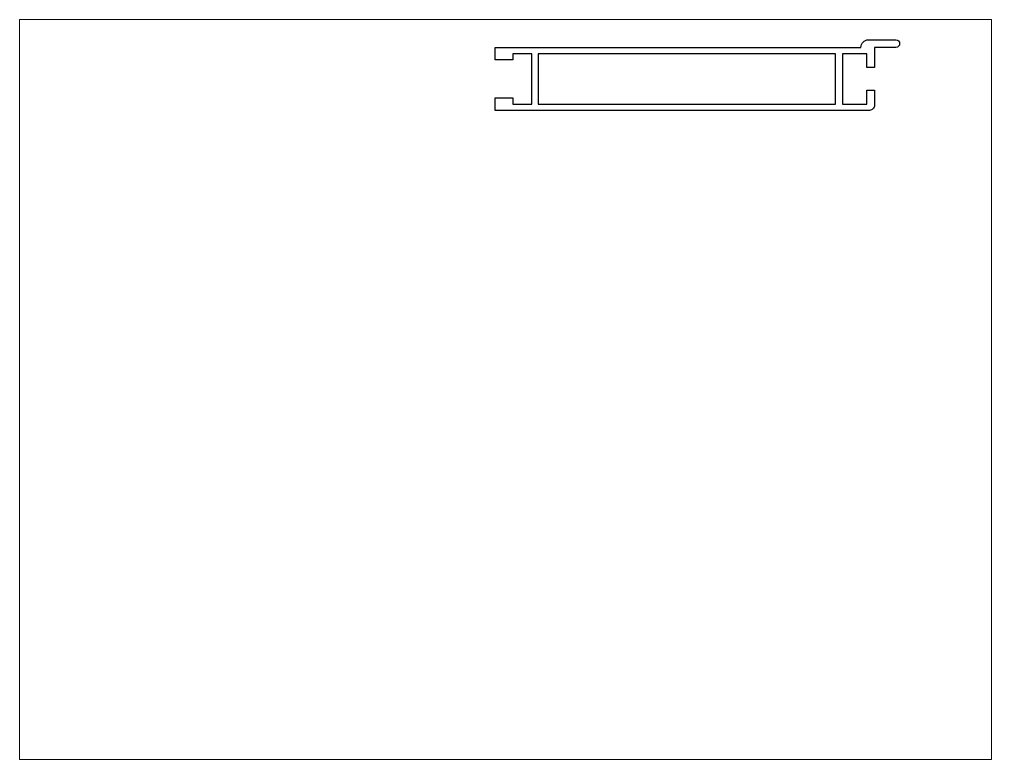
# Paper-space layout 'Layout1' of a CAD drawing. Extents: x 27 to 240, y 20 to 183.
# The model-space entities are those that its viewports show. They can reach past a viewport. Long polylines and large blocks are cut down to what shows.
import ezdxf

# ---------------------------------------------------------------- set-up
doc = ezdxf.new("R2010")
doc.units = 0
doc.header["$LTSCALE"] = 15
doc.layers.get('0').update_dxf_attribs({"linetype": 'CONTINUOUS'})

msp = doc.modelspace()

# ---------------------------------------------------------------- linework, layer by layer
at = {"color": 0, "linetype": 'CONTINUOUS', "ltscale": 0.05}
msp.add_lwpolyline([(345.41, 266.15), (336.91, 266.15), (336.91, 258.15), (333.91, 258.15), (333.91, 263.65), (324.21, 263.65), (324.21, 243.65), (333.91, 243.65), (333.91, 249.15), (336.91, 249.15), (336.91, 243.15, -0.414214), (334.91, 241.15), (186.41, 241.15), (186.41, 243.65), (186.41, 246.15), (193.41, 246.15), (193.41, 243.65), (200.91, 243.65), (200.91, 263.65), (193.41, 263.65), (193.41, 261.15), (186.41, 261.15), (186.41, 263.65), (186.41, 266.15), (331.53, 266.15, -0.414214), (334.53, 269.15), (345.41, 269.15, -1)], format="xyb", close=True, dxfattribs=at)
msp.add_lwpolyline([(203.41, 263.65), (203.41, 243.65), (321.41, 243.65), (321.41, 263.65)], close=True, dxfattribs=at)

psp = doc.layouts.get("Layout1")

# ---------------------------------------------------------------- viewports
at = {"layer": '0', "color": 0, "linetype": 'BYBLOCK', "ltscale": 0.05}
psp.add_viewport(center=(133.35, 101.6), size=(213.36, 162.56), view_center_point=(190.51, 130.3), view_height=293.8955, dxfattribs=at)

doc.saveas('drawing.dxf')
